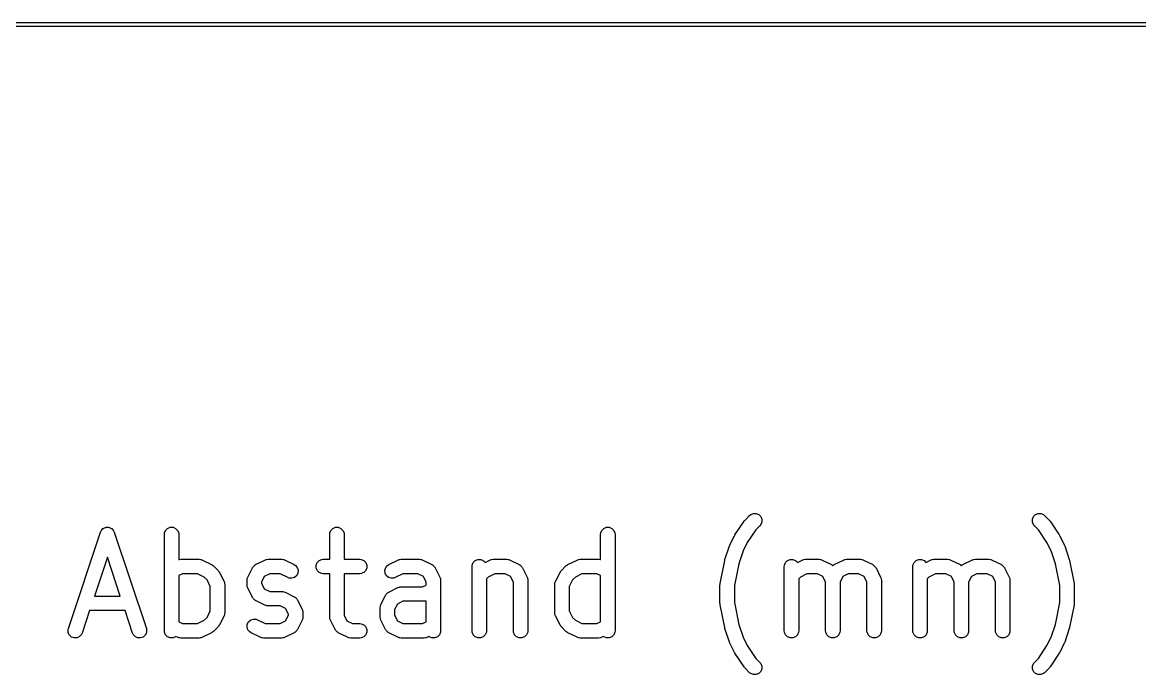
# Model space of a CAD drawing. Header units: millimetres. Extents: x 100 to 200, y -130 to -50.
# Drawn here: x 151.57 to 165.48, y -58.09 to -49.97 of the extents above; entities that cross this region are included whole.
import ezdxf

# ---------------------------------------------------------------- set-up
doc = ezdxf.new("R2010")
doc.units = ezdxf.units.MM
doc.layers.add('BLACK', color=250, linetype='CONTINUOUS')

msp = doc.modelspace()

# ---------------------------------------------------------------- linework, layer by layer
at = {"layer": 'BLACK', "linetype": 'CONTINUOUS'}
for p, q in [((100, -49.975), (200, -49.975)), ((199.975, -50.025), (100.025, -50.025)), ((160.557873, -56.181495), (160.563835, -56.174229)), ((160.563835, -56.174229), (160.568999, -56.167924)), ((160.568999, -56.167924), (160.569023, -56.167907)), ((160.569023, -56.167907), (160.569065, -56.167857)), ((160.569065, -56.167857), (160.626208, -56.110715)), ((160.626208, -56.110715), (160.639846, -56.099522)), ((160.639846, -56.099522), (160.67229, -56.086084)), ((160.67229, -56.086084), (160.707406, -56.086084)), ((160.707406, -56.086084), (160.739849, -56.099522)), ((160.739849, -56.099522), (160.76468, -56.124353)), ((160.76468, -56.124353), (160.778118, -56.156796)), ((160.778118, -56.156796), (160.778118, -56.191912)), ((164.144435, -56.156796), (164.157873, -56.124352)), ((164.144435, -56.191912), (164.144435, -56.156796)), ((164.157873, -56.124352), (164.182703, -56.099522)), ((164.182703, -56.099522), (164.215147, -56.086084)), ((164.215147, -56.086084), (164.250263, -56.086084)), ((164.250263, -56.086084), (164.282707, -56.099522)), ((164.282707, -56.099522), (164.296345, -56.110714)), ((164.296345, -56.110714), (164.353487, -56.167857)), ((164.353487, -56.167857), (164.353527, -56.167906)), ((164.353527, -56.167906), (164.353554, -56.167924)), ((164.353554, -56.167924), (164.358957, -56.174522)), ((164.358957, -56.174522), (164.36468, -56.181495)), ((152.547324, -56.317322), (152.554517, -56.301211)), ((152.554517, -56.301211), (152.558732, -56.29635)), ((152.558732, -56.29635), (152.561607, -56.290602)), ((152.561607, -56.290602), (152.570131, -56.283207)), ((152.570131, -56.283207), (152.577526, -56.274683)), ((152.577526, -56.274683), (152.583274, -56.271808)), ((152.583274, -56.271808), (152.588135, -56.267593)), ((152.588135, -56.267593), (152.598846, -56.264022)), ((152.598846, -56.264022), (152.608935, -56.258978)), ((152.608935, -56.258978), (152.615345, -56.258522)), ((152.615345, -56.258522), (152.621449, -56.256488)), ((152.621449, -56.256488), (152.63271, -56.257288)), ((152.63271, -56.257288), (152.643963, -56.256489)), ((152.643963, -56.256489), (152.650062, -56.258522)), ((152.650062, -56.258522), (152.656477, -56.258978)), ((152.656477, -56.258978), (152.666567, -56.264023)), ((152.666567, -56.264023), (152.677277, -56.267593)), ((152.677277, -56.267593), (152.682137, -56.271808)), ((152.682137, -56.271808), (152.687886, -56.274683)), ((152.687886, -56.274683), (152.69528, -56.283207)), ((152.69528, -56.283207), (152.703805, -56.290602)), ((152.703805, -56.290602), (152.706679, -56.29635)), ((152.706679, -56.29635), (152.710895, -56.301211)), ((152.710895, -56.301211), (152.718087, -56.317322)), ((153.344435, -56.328224), (153.357874, -56.295781)), ((153.357874, -56.295781), (153.382705, -56.27095)), ((153.382705, -56.27095), (153.415148, -56.257511)), ((153.415148, -56.257511), (153.450264, -56.257511)), ((153.450264, -56.257511), (153.482707, -56.27095)), ((153.482707, -56.27095), (153.507538, -56.295781)), ((153.507538, -56.295781), (153.520977, -56.328224)), ((155.401578, -56.328224), (155.415017, -56.295781)), ((155.415017, -56.295781), (155.439848, -56.27095)), ((155.439848, -56.27095), (155.472291, -56.257511)), ((155.472291, -56.257511), (155.507407, -56.257511)), ((155.507407, -56.257511), (155.53985, -56.27095)), ((155.53985, -56.27095), (155.564681, -56.295781)), ((155.564681, -56.295781), (155.57812, -56.328224)), ((158.773006, -56.328224), (158.786445, -56.295781)), ((158.786445, -56.295781), (158.811276, -56.27095)), ((158.811276, -56.27095), (158.843719, -56.257511)), ((158.843719, -56.257511), (158.878835, -56.257511)), ((158.878835, -56.257511), (158.911278, -56.27095)), ((158.911278, -56.27095), (158.936109, -56.295781)), ((158.936109, -56.295781), (158.949548, -56.328224)), ((160.443535, -56.353002), (160.557821, -56.181574)), ((160.557821, -56.181574), (160.55786, -56.181526)), ((160.55786, -56.181526), (160.557873, -56.181495)), ((160.702643, -56.288838), (160.596415, -56.448179)), ((160.753487, -56.237994), (160.702643, -56.288838)), ((160.76468, -56.224356), (160.753487, -56.237994)), ((160.778118, -56.191912), (160.76468, -56.224356)), ((164.157873, -56.224356), (164.144435, -56.191912)), ((164.169065, -56.237994), (164.157873, -56.224356)), ((164.219908, -56.288836), (164.169065, -56.237994)), ((164.326141, -56.448185), (164.219908, -56.288836)), ((164.36468, -56.181495), (164.364692, -56.181526)), ((164.364692, -56.181526), (164.364732, -56.181574)), ((164.364732, -56.181574), (164.479018, -56.353002)), ((152.147325, -57.517322), (152.547324, -56.317322)), ((152.718087, -56.317322), (153.118087, -57.517321)), ((153.342706, -56.345782), (153.344435, -56.328224)), ((153.342706, -57.545782), (153.342706, -56.345782)), ((153.520977, -56.328224), (153.522706, -56.345782)), ((153.522706, -56.345782), (153.522706, -56.659175)), ((155.399849, -56.345782), (155.401578, -56.328224)), ((155.399849, -56.655782), (155.399849, -56.345782)), ((155.57812, -56.328224), (155.579849, -56.345782)), ((155.579849, -56.345782), (155.579849, -56.655782)), ((158.771277, -56.345782), (158.773006, -56.328224)), ((158.771277, -56.659174), (158.771277, -56.345782)), ((158.949548, -56.328224), (158.951277, -56.345782)), ((158.951277, -56.345782), (158.951277, -57.545782)), ((160.380778, -56.476962), (160.43792, -56.362677)), ((160.43792, -56.362677), (160.440903, -56.357936)), ((160.440903, -56.357936), (160.443535, -56.353002)), ((160.596415, -56.448179), (160.544634, -56.551743)), ((164.377916, -56.551736), (164.326141, -56.448185)), ((164.479018, -56.353002), (164.48165, -56.357939)), ((164.48165, -56.357939), (164.484632, -56.362676)), ((164.484632, -56.362676), (164.541776, -56.476962)), ((160.318753, -56.66018), (160.375895, -56.488751)), ((160.375895, -56.488751), (160.378497, -56.48292)), ((160.378497, -56.48292), (160.380778, -56.476962)), ((160.544634, -56.551743), (160.491287, -56.711781)), ((164.431266, -56.711788), (164.377916, -56.551736)), ((164.541776, -56.476962), (164.544057, -56.482923)), ((164.544057, -56.482923), (164.546659, -56.488751)), ((164.546659, -56.488751), (164.603801, -56.66018)), ((152.632706, -56.630385), (152.471859, -57.112925)), ((152.793552, -57.112925), (152.632706, -56.630385)), ((153.522706, -56.659175), (153.523221, -56.658978)), ((153.523221, -56.658978), (153.526445, -56.658748)), ((153.526445, -56.658748), (153.529434, -56.657511)), ((153.529434, -56.657511), (153.546992, -56.655782)), ((153.546992, -56.655782), (153.775563, -56.655782)), ((153.775563, -56.655782), (153.793121, -56.657511)), ((153.793121, -56.657511), (153.796109, -56.658748)), ((153.796109, -56.658748), (153.799335, -56.658978)), ((153.799335, -56.658978), (153.815812, -56.665284)), ((153.815812, -56.665284), (153.930099, -56.722427)), ((153.930099, -56.722427), (153.937657, -56.727184)), ((153.937657, -56.727184), (153.939851, -56.728093)), ((153.939851, -56.728093), (153.94232, -56.730119)), ((153.94232, -56.730119), (153.94503, -56.731825)), ((154.46324, -56.731825), (154.472126, -56.726231)), ((154.472126, -56.726231), (154.47385, -56.724737)), ((154.47385, -56.724737), (154.475233, -56.724275)), ((154.475233, -56.724275), (154.478171, -56.722427)), ((154.478171, -56.722427), (154.592457, -56.665283)), ((154.592457, -56.665283), (154.608935, -56.658978)), ((154.608935, -56.658978), (154.612159, -56.658748)), ((154.612159, -56.658748), (154.615148, -56.657511)), ((154.615148, -56.657511), (154.632706, -56.655782)), ((154.632706, -56.655782), (154.804134, -56.655782)), ((154.804134, -56.655782), (154.821692, -56.657511)), ((154.821692, -56.657511), (154.82468, -56.658748)), ((154.82468, -56.658748), (154.827906, -56.658978)), ((154.827906, -56.658978), (154.844383, -56.665284)), ((154.844383, -56.665284), (154.95867, -56.722427)), ((154.95867, -56.722427), (154.973601, -56.731825)), ((155.230149, -56.728224), (155.243588, -56.695781)), ((155.230149, -56.76334), (155.230149, -56.728224)), ((155.243588, -56.695781), (155.268419, -56.67095)), ((155.268419, -56.67095), (155.300862, -56.657511)), ((155.300862, -56.657511), (155.31842, -56.655782)), ((155.31842, -56.655782), (155.399849, -56.655782)), ((155.579849, -56.655782), (155.775563, -56.655782)), ((155.775563, -56.655782), (155.793121, -56.657511)), ((155.793121, -56.657511), (155.825564, -56.67095)), ((155.825564, -56.67095), (155.850395, -56.695781)), ((155.850395, -56.695781), (155.863834, -56.728224)), ((155.863834, -56.728224), (155.863834, -56.76334)), ((156.120383, -56.731825), (156.135314, -56.722427)), ((156.135314, -56.722427), (156.2496, -56.665283)), ((156.2496, -56.665283), (156.266078, -56.658978)), ((156.266078, -56.658978), (156.269302, -56.658748)), ((156.269302, -56.658748), (156.272291, -56.657511)), ((156.272291, -56.657511), (156.289849, -56.655782)), ((156.289849, -56.655782), (156.51842, -56.655782)), ((156.51842, -56.655782), (156.535978, -56.657511)), ((156.535978, -56.657511), (156.538966, -56.658748)), ((156.538966, -56.658748), (156.542192, -56.658978)), ((156.542192, -56.658978), (156.558669, -56.665284)), ((156.558669, -56.665284), (156.672956, -56.722427)), ((156.672956, -56.722427), (156.675893, -56.724275)), ((156.675893, -56.724275), (156.677277, -56.724737)), ((156.677277, -56.724737), (156.678999, -56.726231)), ((156.678999, -56.726231), (156.687887, -56.731825)), ((157.171277, -56.745782), (157.173006, -56.728224)), ((157.173006, -56.728224), (157.186445, -56.695781)), ((157.186445, -56.695781), (157.211276, -56.67095)), ((157.211276, -56.67095), (157.243719, -56.657511)), ((157.243719, -56.657511), (157.278835, -56.657511)), ((157.278835, -56.657511), (157.311278, -56.67095)), ((157.311278, -56.67095), (157.33456, -56.694232)), ((157.33456, -56.694232), (157.392456, -56.665284)), ((157.392456, -56.665284), (157.408933, -56.658978)), ((157.408933, -56.658978), (157.412158, -56.658748)), ((157.412158, -56.658748), (157.415147, -56.657511)), ((157.415147, -56.657511), (157.432705, -56.655782)), ((157.432705, -56.655782), (157.604134, -56.655782)), ((157.604134, -56.655782), (157.621692, -56.657511)), ((157.621692, -56.657511), (157.62468, -56.658748)), ((157.62468, -56.658748), (157.627906, -56.658978)), ((157.627906, -56.658978), (157.644383, -56.665284)), ((157.644383, -56.665284), (157.75867, -56.722427)), ((157.75867, -56.722427), (157.761607, -56.724275)), ((157.761607, -56.724275), (157.762991, -56.724737)), ((157.762991, -56.724737), (157.764713, -56.726231)), ((157.764713, -56.726231), (157.773601, -56.731825)), ((158.348953, -56.731825), (158.351663, -56.730118)), ((158.351663, -56.730118), (158.354132, -56.728093)), ((158.354132, -56.728093), (158.356325, -56.727184)), ((158.356325, -56.727184), (158.363884, -56.722427)), ((158.363884, -56.722427), (158.47817, -56.665284)), ((158.47817, -56.665284), (158.494647, -56.658978)), ((158.494647, -56.658978), (158.497872, -56.658748)), ((158.497872, -56.658748), (158.500861, -56.657511)), ((158.500861, -56.657511), (158.518419, -56.655782)), ((158.518419, -56.655782), (158.746991, -56.655782)), ((158.746991, -56.655782), (158.764549, -56.657511)), ((158.764549, -56.657511), (158.767537, -56.658748)), ((158.767537, -56.658748), (158.770763, -56.658978)), ((158.770763, -56.658978), (158.771277, -56.659174)), ((160.258739, -56.956703), (160.315882, -56.67099)), ((160.315882, -56.67099), (160.317511, -56.665638)), ((160.317511, -56.665638), (160.318753, -56.66018)), ((160.491287, -56.711781), (160.436991, -56.983265)), ((161.056991, -56.745782), (161.05872, -56.728224)), ((161.05872, -56.728224), (161.072159, -56.695781)), ((161.072159, -56.695781), (161.09699, -56.67095)), ((161.09699, -56.67095), (161.129433, -56.657511)), ((161.129433, -56.657511), (161.164549, -56.657511)), ((161.164549, -56.657511), (161.196992, -56.67095)), ((161.196992, -56.67095), (161.220274, -56.694232)), ((161.220274, -56.694232), (161.27817, -56.665284)), ((161.27817, -56.665284), (161.294647, -56.658978)), ((161.294647, -56.658978), (161.297872, -56.658748)), ((161.297872, -56.658748), (161.300861, -56.657511)), ((161.300861, -56.657511), (161.318419, -56.655782)), ((161.318419, -56.655782), (161.489848, -56.655782)), ((161.489848, -56.655782), (161.507406, -56.657511)), ((161.507406, -56.657511), (161.510394, -56.658748)), ((161.510394, -56.658748), (161.51362, -56.658978)), ((161.51362, -56.658978), (161.530097, -56.665284)), ((161.530097, -56.665284), (161.644384, -56.722427)), ((161.644384, -56.722427), (161.647321, -56.724275)), ((161.647321, -56.724275), (161.648705, -56.724737)), ((161.648705, -56.724737), (161.650427, -56.726231)), ((161.650427, -56.726231), (161.659315, -56.731825)), ((161.663239, -56.731825), (161.672122, -56.726233)), ((161.672122, -56.726233), (161.673848, -56.724737)), ((161.673848, -56.724737), (161.675234, -56.724274)), ((161.675234, -56.724274), (161.67817, -56.722427)), ((161.67817, -56.722427), (161.792456, -56.665283)), ((161.792456, -56.665283), (161.808934, -56.658978)), ((161.808934, -56.658978), (161.812158, -56.658748)), ((161.812158, -56.658748), (161.815147, -56.657511)), ((161.815147, -56.657511), (161.832705, -56.655782)), ((161.832705, -56.655782), (162.004134, -56.655782)), ((162.004134, -56.655782), (162.021692, -56.657511)), ((162.021692, -56.657511), (162.02468, -56.658748)), ((162.02468, -56.658748), (162.027906, -56.658978)), ((162.027906, -56.658978), (162.044384, -56.665284)), ((162.044384, -56.665284), (162.158669, -56.722427)), ((162.158669, -56.722427), (162.161605, -56.724275)), ((162.161605, -56.724275), (162.16299, -56.724737)), ((162.16299, -56.724737), (162.164714, -56.726232)), ((162.164714, -56.726232), (162.1736, -56.731826)), ((162.656991, -56.745782), (162.65872, -56.728224)), ((162.65872, -56.728224), (162.672159, -56.695781)), ((162.672159, -56.695781), (162.69699, -56.67095)), ((162.69699, -56.67095), (162.729433, -56.657511)), ((162.729433, -56.657511), (162.764549, -56.657511)), ((162.764549, -56.657511), (162.796992, -56.67095)), ((162.796992, -56.67095), (162.820274, -56.694232)), ((162.820274, -56.694232), (162.87817, -56.665284)), ((162.87817, -56.665284), (162.894647, -56.658978)), ((162.894647, -56.658978), (162.897872, -56.658748)), ((162.897872, -56.658748), (162.900861, -56.657511)), ((162.900861, -56.657511), (162.918419, -56.655782)), ((162.918419, -56.655782), (163.089848, -56.655782)), ((163.089848, -56.655782), (163.107406, -56.657511)), ((163.107406, -56.657511), (163.110394, -56.658748)), ((163.110394, -56.658748), (163.11362, -56.658978)), ((163.11362, -56.658978), (163.130097, -56.665284)), ((163.130097, -56.665284), (163.244384, -56.722427)), ((163.244384, -56.722427), (163.247321, -56.724275)), ((163.247321, -56.724275), (163.248705, -56.724737)), ((163.248705, -56.724737), (163.250427, -56.726231)), ((163.250427, -56.726231), (163.259315, -56.731825)), ((163.263239, -56.731825), (163.272122, -56.726233)), ((163.272122, -56.726233), (163.273848, -56.724737)), ((163.273848, -56.724737), (163.275234, -56.724274)), ((163.275234, -56.724274), (163.27817, -56.722427)), ((163.27817, -56.722427), (163.392456, -56.665283)), ((163.392456, -56.665283), (163.408934, -56.658978)), ((163.408934, -56.658978), (163.412158, -56.658748)), ((163.412158, -56.658748), (163.415147, -56.657511)), ((163.415147, -56.657511), (163.432705, -56.655782)), ((163.432705, -56.655782), (163.604134, -56.655782)), ((163.604134, -56.655782), (163.621692, -56.657511)), ((163.621692, -56.657511), (163.62468, -56.658748)), ((163.62468, -56.658748), (163.627906, -56.658978)), ((163.627906, -56.658978), (163.644384, -56.665284)), ((163.644384, -56.665284), (163.758669, -56.722427)), ((163.758669, -56.722427), (163.761605, -56.724275)), ((163.761605, -56.724275), (163.76299, -56.724737)), ((163.76299, -56.724737), (163.764714, -56.726232)), ((163.764714, -56.726232), (163.7736, -56.731826)), ((164.485562, -56.983264), (164.431266, -56.711788)), ((164.603801, -56.66018), (164.605043, -56.665643)), ((164.605043, -56.665643), (164.606671, -56.670989)), ((164.606671, -56.670989), (164.663814, -56.956703)), ((153.568238, -56.835782), (153.522706, -56.858547)), ((153.522706, -56.858547), (153.522706, -57.433016)), ((153.754318, -56.835782), (153.568238, -56.835782)), ((153.836536, -56.876891), (153.754318, -56.835782)), ((153.94503, -56.731825), (153.946588, -56.733622)), ((153.946588, -56.733622), (153.953489, -56.739285)), ((153.953489, -56.739285), (154.010631, -56.796428)), ((154.010631, -56.796428), (154.016295, -56.80333)), ((154.016295, -56.80333), (154.018092, -56.804888)), ((154.018092, -56.804888), (154.019796, -56.807595)), ((154.019796, -56.807595), (154.021824, -56.810066)), ((154.021824, -56.810066), (154.022732, -56.81226)), ((154.022732, -56.81226), (154.027491, -56.819819)), ((154.027491, -56.819819), (154.084633, -56.934105)), ((154.380779, -56.876962), (154.437922, -56.762675)), ((154.437922, -56.762675), (154.43977, -56.759737)), ((154.43977, -56.759737), (154.440232, -56.758354)), ((154.440232, -56.758354), (154.441726, -56.756631)), ((154.441726, -56.756631), (154.44732, -56.747744)), ((154.44732, -56.747744), (154.455847, -56.740349)), ((154.455847, -56.740349), (154.46324, -56.731825)), ((154.585502, -56.870006), (154.551277, -56.938456)), ((154.653952, -56.835782), (154.585502, -56.870006)), ((154.782889, -56.835782), (154.653952, -56.835782)), ((154.878171, -56.883424), (154.782889, -56.835782)), ((154.98952, -56.858106), (154.962991, -56.881113)), ((154.973601, -56.731825), (154.996608, -56.758355)), ((155.005224, -56.826697), (154.98952, -56.858106)), ((154.996608, -56.758355), (155.007713, -56.791669)), ((155.007713, -56.791669), (155.005224, -56.826697)), ((155.243588, -56.795783), (155.230149, -56.76334)), ((155.268419, -56.820614), (155.243588, -56.795783)), ((155.300862, -56.834053), (155.268419, -56.820614)), ((155.31842, -56.835782), (155.300862, -56.834053)), ((155.399849, -56.835782), (155.31842, -56.835782)), ((155.399849, -57.374354), (155.399849, -56.835782)), ((155.775563, -56.835782), (155.579849, -56.835782)), ((155.579849, -56.835782), (155.579849, -57.353108)), ((155.793121, -56.834053), (155.775563, -56.835782)), ((155.825564, -56.820614), (155.793121, -56.834053)), ((155.850395, -56.795783), (155.825564, -56.820614)), ((155.863834, -56.76334), (155.850395, -56.795783)), ((156.08627, -56.791669), (156.097375, -56.758354)), ((156.088759, -56.826697), (156.08627, -56.791669)), ((156.104463, -56.858105), (156.088759, -56.826697)), ((156.097375, -56.758354), (156.120383, -56.731825)), ((156.130992, -56.881113), (156.104463, -56.858105)), ((156.311095, -56.835782), (156.215812, -56.883423)), ((156.497175, -56.835782), (156.311095, -56.835782)), ((156.565624, -56.870007), (156.497175, -56.835782)), ((156.599849, -56.938456), (156.565624, -56.870007)), ((156.687887, -56.731825), (156.695281, -56.740352)), ((156.695281, -56.740352), (156.703806, -56.747745)), ((156.703806, -56.747745), (156.709399, -56.756631)), ((156.709399, -56.756631), (156.710894, -56.758355)), ((156.710894, -56.758355), (156.711355, -56.759738)), ((156.711355, -56.759738), (156.713204, -56.762676)), ((156.713204, -56.762676), (156.770348, -56.876962)), ((157.171277, -57.545782), (157.171277, -56.745782)), ((157.453951, -56.835782), (157.371732, -56.876891)), ((157.582889, -56.835782), (157.453951, -56.835782)), ((157.651338, -56.870007), (157.582889, -56.835782)), ((157.685563, -56.938456), (157.651338, -56.870007)), ((157.773601, -56.731825), (157.780995, -56.740352)), ((157.780995, -56.740352), (157.78952, -56.747745)), ((157.78952, -56.747745), (157.795113, -56.756631)), ((157.795113, -56.756631), (157.796608, -56.758355)), ((157.796608, -56.758355), (157.797069, -56.759738)), ((157.797069, -56.759738), (157.798918, -56.762676)), ((157.798918, -56.762676), (157.856062, -56.876962)), ((158.20935, -56.934105), (158.266493, -56.819818)), ((158.266493, -56.819818), (158.27125, -56.812259)), ((158.27125, -56.812259), (158.272159, -56.810066)), ((158.272159, -56.810066), (158.274185, -56.807596)), ((158.274185, -56.807596), (158.275891, -56.804887)), ((158.275891, -56.804887), (158.277688, -56.803328)), ((158.277688, -56.803328), (158.283351, -56.796428)), ((158.283351, -56.796428), (158.340494, -56.739286)), ((158.340494, -56.739286), (158.347393, -56.733623)), ((158.347393, -56.733623), (158.348953, -56.731825)), ((158.539665, -56.835782), (158.457446, -56.876891)), ((158.725746, -56.835782), (158.539665, -56.835782)), ((158.771277, -56.858548), (158.725746, -56.835782)), ((158.771277, -57.433016), (158.771277, -56.858548)), ((161.056991, -57.545782), (161.056991, -56.745782)), ((161.339665, -56.835782), (161.257446, -56.876891)), ((161.468603, -56.835782), (161.339665, -56.835782)), ((161.537052, -56.870007), (161.468603, -56.835782)), ((161.571277, -56.938456), (161.537052, -56.870007)), ((161.659315, -56.731825), (161.661276, -56.734087)), ((161.661276, -56.734087), (161.663239, -56.731825)), ((161.785502, -56.870006), (161.751277, -56.938457)), ((161.853951, -56.835782), (161.785502, -56.870006)), ((161.982888, -56.835782), (161.853951, -56.835782)), ((162.051337, -56.870006), (161.982888, -56.835782)), ((162.085562, -56.938456), (162.051337, -56.870006)), ((162.1736, -56.731826), (162.180993, -56.740351)), ((162.180993, -56.740351), (162.189519, -56.747745)), ((162.189519, -56.747745), (162.19511, -56.756628)), ((162.19511, -56.756628), (162.196608, -56.758355)), ((162.196608, -56.758355), (162.19707, -56.759742)), ((162.19707, -56.759742), (162.198917, -56.762676)), ((162.198917, -56.762676), (162.256061, -56.876962)), ((162.656991, -57.545782), (162.656991, -56.745782)), ((162.939665, -56.835782), (162.857446, -56.876891)), ((163.068603, -56.835782), (162.939665, -56.835782)), ((163.137052, -56.870007), (163.068603, -56.835782)), ((163.171277, -56.938456), (163.137052, -56.870007)), ((163.259315, -56.731825), (163.261276, -56.734087)), ((163.261276, -56.734087), (163.263239, -56.731825)), ((163.385502, -56.870006), (163.351277, -56.938457)), ((163.453951, -56.835782), (163.385502, -56.870006)), ((163.582888, -56.835782), (163.453951, -56.835782)), ((163.651337, -56.870006), (163.582888, -56.835782)), ((163.685562, -56.938456), (163.651337, -56.870006)), ((163.7736, -56.731826), (163.780993, -56.740351)), ((163.780993, -56.740351), (163.789519, -56.747745)), ((163.789519, -56.747745), (163.79511, -56.756628)), ((163.79511, -56.756628), (163.796608, -56.758355)), ((163.796608, -56.758355), (163.79707, -56.759742)), ((163.79707, -56.759742), (163.798917, -56.762676)), ((163.798917, -56.762676), (163.856061, -56.876962)), ((153.873024, -56.913379), (153.836536, -56.876891)), ((153.914134, -56.995599), (153.873024, -56.913379)), ((153.914134, -57.295965), (153.914134, -56.995599)), ((154.084633, -56.934105), (154.090938, -56.950583)), ((154.090938, -56.950583), (154.091167, -56.953807)), ((154.091167, -56.953807), (154.092405, -56.956796)), ((154.092405, -56.956796), (154.094134, -56.974354)), ((154.094134, -56.974354), (154.094134, -57.317211)), ((154.371277, -56.917211), (154.373006, -56.899653)), ((154.371277, -56.974354), (154.371277, -56.917211)), ((154.373006, -56.991912), (154.371277, -56.974354)), ((154.373006, -56.899653), (154.374243, -56.896664)), ((154.374243, -56.9949), (154.373006, -56.991912)), ((154.374243, -56.896664), (154.374473, -56.893439)), ((154.374473, -56.998126), (154.374243, -56.9949)), ((154.374473, -56.893439), (154.380779, -56.876962)), ((154.380779, -57.014603), (154.374473, -56.998126)), ((154.551277, -56.938456), (154.551277, -56.953108)), ((154.551277, -56.953108), (154.585501, -57.021557)), ((154.894649, -56.889729), (154.878171, -56.883424)), ((154.929677, -56.892218), (154.894649, -56.889729)), ((154.962991, -56.881113), (154.929677, -56.892218)), ((156.164307, -56.892218), (156.130992, -56.881113)), ((156.135314, -57.065283), (156.2496, -57.008141)), ((156.199335, -56.889729), (156.164307, -56.892218)), ((156.215812, -56.883423), (156.199335, -56.889729)), ((156.2496, -57.008141), (156.266078, -57.001836)), ((156.266078, -57.001836), (156.269302, -57.001606)), ((156.269302, -57.001606), (156.272291, -57.000369)), ((156.272291, -57.000369), (156.289849, -56.99864)), ((156.289849, -56.99864), (156.554318, -56.99864)), ((156.554318, -56.99864), (156.599849, -56.975873)), ((156.599849, -56.975873), (156.599849, -56.938456)), ((156.770348, -56.876962), (156.776653, -56.89344)), ((156.776653, -56.89344), (156.776882, -56.896664)), ((156.776882, -56.896664), (156.77812, -56.899653)), ((156.77812, -56.899653), (156.779849, -56.917211)), ((156.779849, -56.917211), (156.779849, -57.545782)), ((157.371732, -56.876891), (157.351277, -56.897347)), ((157.351277, -56.897347), (157.351277, -57.545782)), ((157.685563, -57.545782), (157.685563, -56.938456)), ((157.856062, -56.876962), (157.862367, -56.89344)), ((157.862367, -56.89344), (157.862596, -56.896664)), ((157.862596, -56.896664), (157.863834, -56.899653)), ((157.863834, -56.899653), (157.865563, -56.917211)), ((157.865563, -56.917211), (157.865563, -57.545782)), ((158.199848, -56.974354), (158.201577, -56.956796)), ((158.199848, -57.317211), (158.199848, -56.974354)), ((158.201577, -56.956796), (158.202814, -56.953807)), ((158.202814, -56.953807), (158.203044, -56.950582)), ((158.203044, -56.950582), (158.20935, -56.934105)), ((158.420957, -56.91338), (158.379848, -56.995599)), ((158.379848, -56.995599), (158.379848, -57.295965)), ((158.457446, -56.876891), (158.420957, -56.91338)), ((160.256991, -56.97426), (160.257838, -56.96575)), ((160.256997, -56.974291), (160.256991, -56.97426)), ((160.256991, -56.974354), (160.256997, -56.974291)), ((160.256991, -57.202925), (160.256991, -56.974354)), ((160.257838, -56.96575), (160.25872, -56.956796)), ((160.25872, -56.956796), (160.258732, -56.956765)), ((160.258732, -56.956765), (160.258739, -56.956703)), ((160.436991, -56.983265), (160.436991, -57.194014)), ((161.257446, -56.876891), (161.236991, -56.897347)), ((161.236991, -56.897347), (161.236991, -57.545782)), ((161.571277, -57.545782), (161.571277, -56.938456)), ((161.751277, -56.938457), (161.751277, -57.545782)), ((162.085562, -57.545782), (162.085562, -56.938456)), ((162.256061, -56.876962), (162.262366, -56.89344)), ((162.262366, -56.89344), (162.262595, -56.896664)), ((162.262595, -56.896664), (162.263833, -56.899653)), ((162.263833, -56.899653), (162.265562, -56.917211)), ((162.265562, -56.917211), (162.265562, -57.545782)), ((162.857446, -56.876891), (162.836991, -56.897347)), ((162.836991, -56.897347), (162.836991, -57.545782)), ((163.171277, -57.545782), (163.171277, -56.938456)), ((163.351277, -56.938457), (163.351277, -57.545782)), ((163.685562, -57.545782), (163.685562, -56.938456)), ((163.856061, -56.876962), (163.862366, -56.89344)), ((163.862366, -56.89344), (163.862595, -56.896664)), ((163.862595, -56.896664), (163.863833, -56.899653)), ((163.863833, -56.899653), (163.865562, -56.917211)), ((163.865562, -56.917211), (163.865562, -57.545782)), ((164.485562, -57.194015), (164.485562, -56.983264)), ((164.663814, -56.956703), (164.66382, -56.956765)), ((164.66382, -56.956765), (164.663833, -56.956796)), ((164.663833, -56.956796), (164.66471, -56.965703)), ((164.66471, -56.965703), (164.665562, -56.974259)), ((164.665562, -56.974259), (164.665555, -56.97429)), ((164.665555, -56.97429), (164.665562, -56.974354)), ((164.665562, -56.974354), (164.665562, -57.202925)), ((152.471859, -57.112925), (152.793552, -57.112925)), ((154.437922, -57.12889), (154.380779, -57.014603)), ((154.43977, -57.131827), (154.437922, -57.12889)), ((154.440232, -57.133211), (154.43977, -57.131827)), ((154.441726, -57.134933), (154.440232, -57.133211)), ((154.44732, -57.143821), (154.441726, -57.134933)), ((154.455847, -57.151215), (154.44732, -57.143821)), ((154.585501, -57.021557), (154.653952, -57.055782)), ((154.653952, -57.055782), (154.804134, -57.055782)), ((154.804134, -57.055782), (154.821692, -57.057511)), ((154.821692, -57.057511), (154.82468, -57.058748)), ((154.82468, -57.058748), (154.827906, -57.058978)), ((154.827906, -57.058978), (154.844383, -57.065284)), ((154.844383, -57.065284), (154.95867, -57.122427)), ((154.95867, -57.122427), (154.961607, -57.124275)), ((154.961607, -57.124275), (154.962991, -57.124737)), ((154.962991, -57.124737), (154.964713, -57.126231)), ((154.964713, -57.126231), (154.973601, -57.131825)), ((154.973601, -57.131825), (154.980995, -57.140352)), ((154.980995, -57.140352), (154.98952, -57.147745)), ((154.98952, -57.147745), (154.995113, -57.156631)), ((156.037922, -57.219819), (156.095065, -57.105532)), ((156.095065, -57.105532), (156.096913, -57.102594)), ((156.096913, -57.102594), (156.097375, -57.101211)), ((156.097375, -57.101211), (156.098869, -57.099488)), ((156.098869, -57.099488), (156.104463, -57.090601)), ((156.104463, -57.090601), (156.11299, -57.083206)), ((156.11299, -57.083206), (156.120383, -57.074682)), ((156.120383, -57.074682), (156.129272, -57.069086)), ((156.129272, -57.069086), (156.130993, -57.067594)), ((156.130993, -57.067594), (156.132374, -57.067133)), ((156.132374, -57.067133), (156.135314, -57.065283)), ((154.46324, -57.15974), (154.455847, -57.151215)), ((154.472129, -57.165335), (154.46324, -57.15974)), ((154.47385, -57.166828), (154.472129, -57.165335)), ((154.475231, -57.167288), (154.47385, -57.166828)), ((154.478171, -57.169139), (154.475231, -57.167288)), ((154.592457, -57.226281), (154.478171, -57.169139)), ((154.608935, -57.232586), (154.592457, -57.226281)), ((154.612159, -57.232815), (154.608935, -57.232586)), ((154.615148, -57.234053), (154.612159, -57.232815)), ((154.632706, -57.235782), (154.615148, -57.234053)), ((154.782889, -57.235782), (154.632706, -57.235782)), ((154.851338, -57.270007), (154.782889, -57.235782)), ((154.885563, -57.338456), (154.851338, -57.270007)), ((154.995113, -57.156631), (154.996608, -57.158355)), ((154.996608, -57.158355), (154.997069, -57.159738)), ((154.997069, -57.159738), (154.998918, -57.162676)), ((154.998918, -57.162676), (155.056062, -57.276962)), ((155.056062, -57.276962), (155.062367, -57.29344)), ((156.02842, -57.260068), (156.030149, -57.24251)), ((156.02842, -57.374354), (156.02842, -57.260068)), ((156.030149, -57.24251), (156.031386, -57.239521)), ((156.031386, -57.239521), (156.031616, -57.236296)), ((156.031616, -57.236296), (156.037922, -57.219819)), ((156.242644, -57.212864), (156.20842, -57.281313)), ((156.20842, -57.281313), (156.20842, -57.353108)), ((156.311095, -57.17864), (156.242644, -57.212864)), ((156.575563, -57.17864), (156.311095, -57.17864)), ((156.593121, -57.176911), (156.575563, -57.17864)), ((156.596109, -57.175673), (156.593121, -57.176911)), ((156.599335, -57.175444), (156.596109, -57.175673)), ((156.599849, -57.175247), (156.599335, -57.175444)), ((156.599849, -57.433016), (156.599849, -57.175247)), ((160.256997, -57.202987), (160.256991, -57.202925)), ((160.256991, -57.203019), (160.256997, -57.202987)), ((160.257833, -57.211484), (160.256991, -57.203019)), ((160.25872, -57.220483), (160.257833, -57.211484)), ((160.258732, -57.220514), (160.25872, -57.220483)), ((160.258739, -57.220575), (160.258732, -57.220514)), ((160.315882, -57.50629), (160.258739, -57.220575)), ((160.436991, -57.194014), (160.491287, -57.465496)), ((164.431266, -57.46549), (164.485562, -57.194015)), ((164.663814, -57.220576), (164.606671, -57.50629)), ((164.66382, -57.220513), (164.663814, -57.220576)), ((164.663833, -57.220483), (164.66382, -57.220513)), ((164.66471, -57.211575), (164.663833, -57.220483)), ((164.665562, -57.20302), (164.66471, -57.211575)), ((164.665562, -57.202925), (164.665555, -57.202988)), ((164.665555, -57.202988), (164.665562, -57.20302)), ((152.411859, -57.292925), (152.318087, -57.574242)), ((152.853552, -57.292925), (152.411859, -57.292925)), ((152.947324, -57.574242), (152.853552, -57.292925)), ((153.754316, -57.455782), (153.836536, -57.414672)), ((153.836536, -57.414672), (153.873024, -57.378185)), ((153.873024, -57.378185), (153.914134, -57.295965)), ((154.084633, -57.35746), (154.027491, -57.471746)), ((154.090938, -57.340982), (154.084633, -57.35746)), ((154.091167, -57.337757), (154.090938, -57.340982)), ((154.092405, -57.334769), (154.091167, -57.337757)), ((154.094134, -57.317211), (154.092405, -57.334769)), ((154.390177, -57.43346), (154.416706, -57.410452)), ((154.416706, -57.410452), (154.45002, -57.399347)), ((154.45002, -57.399347), (154.485048, -57.401836)), ((154.485048, -57.401836), (154.501526, -57.408141)), ((154.501526, -57.408141), (154.596809, -57.455782)), ((154.782887, -57.455782), (154.851338, -57.421556)), ((154.851338, -57.421556), (154.885563, -57.353108)), ((154.885563, -57.353108), (154.885563, -57.338456)), ((155.056062, -57.414603), (154.998918, -57.528889)), ((155.062367, -57.398125), (155.056062, -57.414603)), ((155.062367, -57.29344), (155.062596, -57.296664)), ((155.062596, -57.3949), (155.062367, -57.398125)), ((155.062596, -57.296664), (155.063834, -57.299653)), ((155.063834, -57.391912), (155.062596, -57.3949)), ((155.063834, -57.299653), (155.065563, -57.317211)), ((155.065563, -57.374354), (155.063834, -57.391912)), ((155.065563, -57.317211), (155.065563, -57.374354)), ((155.401578, -57.391912), (155.399849, -57.374354)), ((155.402815, -57.3949), (155.401578, -57.391912)), ((155.403045, -57.398126), (155.402815, -57.3949)), ((155.409351, -57.414603), (155.403045, -57.398126)), ((155.466494, -57.52889), (155.409351, -57.414603)), ((155.579849, -57.353108), (155.614073, -57.421557)), ((155.614073, -57.421557), (155.682524, -57.455782)), ((156.030149, -57.391912), (156.02842, -57.374354)), ((156.031386, -57.3949), (156.030149, -57.391912)), ((156.031616, -57.398126), (156.031386, -57.3949)), ((156.037922, -57.414603), (156.031616, -57.398126)), ((156.095065, -57.52889), (156.037922, -57.414603)), ((156.20842, -57.353108), (156.242644, -57.421557)), ((156.242644, -57.421557), (156.311095, -57.455782)), ((158.201577, -57.334769), (158.199848, -57.317211)), ((158.202814, -57.337757), (158.201577, -57.334769)), ((158.203044, -57.340983), (158.202814, -57.337757)), ((158.20935, -57.35746), (158.203044, -57.340983)), ((158.266493, -57.471747), (158.20935, -57.35746)), ((158.379848, -57.295965), (158.420957, -57.378184)), ((158.420957, -57.378184), (158.457445, -57.414672)), ((158.457445, -57.414672), (158.539666, -57.455782)), ((152.143412, -57.534525), (152.147325, -57.517322)), ((152.145902, -57.569553), (152.143412, -57.534525)), ((153.118087, -57.517321), (153.122, -57.534525)), ((153.122, -57.534525), (153.11951, -57.569553)), ((153.344435, -57.56334), (153.342706, -57.545782)), ((153.357874, -57.595783), (153.344435, -57.56334)), ((153.522706, -57.433016), (153.568238, -57.455782)), ((153.568238, -57.455782), (153.754316, -57.455782)), ((153.937655, -57.564381), (153.930097, -57.569139)), ((153.939851, -57.563472), (153.937655, -57.564381)), ((153.942323, -57.561443), (153.939851, -57.563472)), ((153.945029, -57.55974), (153.942323, -57.561443)), ((153.946585, -57.557945), (153.945029, -57.55974)), ((153.953489, -57.55228), (153.946585, -57.557945)), ((154.010631, -57.495137), (153.953489, -57.55228)), ((154.016295, -57.488234), (154.010631, -57.495137)), ((154.018092, -57.486677), (154.016295, -57.488234)), ((154.019796, -57.483969), (154.018092, -57.486677)), ((154.021824, -57.481499), (154.019796, -57.483969)), ((154.022732, -57.479304), (154.021824, -57.481499)), ((154.027491, -57.471746), (154.022732, -57.479304)), ((154.371984, -57.499897), (154.374473, -57.464869)), ((154.383089, -57.533211), (154.371984, -57.499897)), ((154.374473, -57.464869), (154.390177, -57.43346)), ((154.406097, -57.55974), (154.383089, -57.533211)), ((154.421028, -57.569139), (154.406097, -57.55974)), ((154.596809, -57.455782), (154.782887, -57.455782)), ((154.964715, -57.565332), (154.962991, -57.566828)), ((154.9736, -57.55974), (154.964715, -57.565332)), ((154.980994, -57.551214), (154.9736, -57.55974)), ((154.98952, -57.54382), (154.980994, -57.551214)), ((154.995111, -57.534936), (154.98952, -57.54382)), ((154.996608, -57.533211), (154.995111, -57.534936)), ((154.99707, -57.531824), (154.996608, -57.533211)), ((154.998918, -57.528889), (154.99707, -57.531824)), ((155.468342, -57.531827), (155.466494, -57.52889)), ((155.468804, -57.533211), (155.468342, -57.531827)), ((155.470298, -57.534933), (155.468804, -57.533211)), ((155.475892, -57.543821), (155.470298, -57.534933)), ((155.484419, -57.551215), (155.475892, -57.543821)), ((155.491812, -57.55974), (155.484419, -57.551215)), ((155.500701, -57.565335), (155.491812, -57.55974)), ((155.502422, -57.566828), (155.500701, -57.565335)), ((155.682524, -57.455782), (155.775563, -57.455782)), ((155.775563, -57.455782), (155.793121, -57.457511)), ((155.793121, -57.457511), (155.825564, -57.47095)), ((155.825564, -57.47095), (155.850395, -57.495781)), ((155.850395, -57.495781), (155.863834, -57.528224)), ((155.863834, -57.56334), (155.850395, -57.595783)), ((155.863834, -57.528224), (155.863834, -57.56334)), ((156.096913, -57.531827), (156.095065, -57.52889)), ((156.097375, -57.533211), (156.096913, -57.531827)), ((156.098869, -57.534933), (156.097375, -57.533211)), ((156.104463, -57.543821), (156.098869, -57.534933)), ((156.11299, -57.551215), (156.104463, -57.543821)), ((156.120383, -57.55974), (156.11299, -57.551215)), ((156.129272, -57.565335), (156.120383, -57.55974)), ((156.130993, -57.566828), (156.129272, -57.565335)), ((156.311095, -57.455782), (156.554316, -57.455782)), ((156.554316, -57.455782), (156.599849, -57.433016)), ((156.77812, -57.56334), (156.764681, -57.595783)), ((156.779849, -57.545782), (156.77812, -57.56334)), ((157.173006, -57.56334), (157.171277, -57.545782)), ((157.186445, -57.595783), (157.173006, -57.56334)), ((157.349548, -57.56334), (157.336109, -57.595783)), ((157.351277, -57.545782), (157.349548, -57.56334)), ((157.687292, -57.56334), (157.685563, -57.545782)), ((157.700731, -57.595783), (157.687292, -57.56334)), ((157.863834, -57.56334), (157.850395, -57.595783)), ((157.865563, -57.545782), (157.863834, -57.56334)), ((158.27125, -57.479305), (158.266493, -57.471747)), ((158.272159, -57.481499), (158.27125, -57.479305)), ((158.274185, -57.483968), (158.272159, -57.481499)), ((158.275891, -57.486678), (158.274185, -57.483968)), ((158.277688, -57.488236), (158.275891, -57.486678)), ((158.283351, -57.495137), (158.277688, -57.488236)), ((158.340494, -57.552279), (158.283351, -57.495137)), ((158.347396, -57.557943), (158.340494, -57.552279)), ((158.348954, -57.55974), (158.347396, -57.557943)), ((158.351661, -57.561444), (158.348954, -57.55974)), ((158.354132, -57.563472), (158.351661, -57.561444)), ((158.356326, -57.56438), (158.354132, -57.563472)), ((158.363885, -57.569139), (158.356326, -57.56438)), ((158.539666, -57.455782), (158.725744, -57.455782)), ((158.725744, -57.455782), (158.771277, -57.433016)), ((158.949548, -57.56334), (158.936109, -57.595783)), ((158.951277, -57.545782), (158.949548, -57.56334)), ((160.31751, -57.511639), (160.315882, -57.50629)), ((160.318753, -57.517101), (160.31751, -57.511639)), ((160.375896, -57.688529), (160.318753, -57.517101)), ((160.491287, -57.465496), (160.544634, -57.625535)), ((161.05872, -57.56334), (161.056991, -57.545782)), ((161.072159, -57.595783), (161.05872, -57.56334)), ((161.235262, -57.56334), (161.221823, -57.595783)), ((161.236991, -57.545782), (161.235262, -57.56334)), ((161.573006, -57.56334), (161.571277, -57.545782)), ((161.586445, -57.595783), (161.573006, -57.56334)), ((161.749548, -57.56334), (161.736109, -57.595783)), ((161.751277, -57.545782), (161.749548, -57.56334)), ((162.087291, -57.56334), (162.085562, -57.545782)), ((162.10073, -57.595783), (162.087291, -57.56334)), ((162.263833, -57.56334), (162.250394, -57.595783)), ((162.265562, -57.545782), (162.263833, -57.56334)), ((162.65872, -57.56334), (162.656991, -57.545782)), ((162.672159, -57.595783), (162.65872, -57.56334)), ((162.835262, -57.56334), (162.821823, -57.595783)), ((162.836991, -57.545782), (162.835262, -57.56334)), ((163.173006, -57.56334), (163.171277, -57.545782)), ((163.186445, -57.595783), (163.173006, -57.56334)), ((163.349548, -57.56334), (163.336109, -57.595783)), ((163.351277, -57.545782), (163.349548, -57.56334)), ((163.687291, -57.56334), (163.685562, -57.545782)), ((163.70073, -57.595783), (163.687291, -57.56334)), ((163.863833, -57.56334), (163.850394, -57.595783)), ((163.865562, -57.545782), (163.863833, -57.56334)), ((164.377916, -57.625542), (164.431266, -57.46549)), ((164.603801, -57.5171), (164.546659, -57.688528)), ((164.605044, -57.511633), (164.603801, -57.5171)), ((164.606671, -57.50629), (164.605044, -57.511633)), ((152.161607, -57.600962), (152.145902, -57.569553)), ((152.188135, -57.623971), (152.161607, -57.600962)), ((152.221449, -57.635076), (152.188135, -57.623971)), ((152.256477, -57.632586), (152.221449, -57.635076)), ((152.287886, -57.616881), (152.256477, -57.632586)), ((152.310895, -57.590353), (152.287886, -57.616881)), ((152.318087, -57.574242), (152.310895, -57.590353)), ((152.954517, -57.590353), (152.947324, -57.574242)), ((152.977526, -57.616881), (152.954517, -57.590353)), ((153.008935, -57.632586), (152.977526, -57.616881)), ((153.043963, -57.635075), (153.008935, -57.632586)), ((153.077277, -57.623971), (153.043963, -57.635075)), ((153.103805, -57.600962), (153.077277, -57.623971)), ((153.11951, -57.569553), (153.103805, -57.600962)), ((153.382705, -57.620614), (153.357874, -57.595783)), ((153.415148, -57.634053), (153.382705, -57.620614)), ((153.450264, -57.634053), (153.415148, -57.634053)), ((153.482707, -57.620614), (153.450264, -57.634053)), ((153.48694, -57.61638), (153.482707, -57.620614)), ((153.506743, -57.626281), (153.48694, -57.61638)), ((153.523221, -57.632586), (153.506743, -57.626281)), ((153.526445, -57.632815), (153.523221, -57.632586)), ((153.529434, -57.634053), (153.526445, -57.632815)), ((153.546992, -57.635782), (153.529434, -57.634053)), ((153.775563, -57.635782), (153.546992, -57.635782)), ((153.793121, -57.634053), (153.775563, -57.635782)), ((153.796109, -57.632815), (153.793121, -57.634053)), ((153.799334, -57.632586), (153.796109, -57.632815)), ((153.815812, -57.626281), (153.799334, -57.632586)), ((153.930097, -57.569139), (153.815812, -57.626281)), ((154.535314, -57.626281), (154.421028, -57.569139)), ((154.551792, -57.632586), (154.535314, -57.626281)), ((154.555016, -57.632815), (154.551792, -57.632586)), ((154.558005, -57.634053), (154.555016, -57.632815)), ((154.575563, -57.635782), (154.558005, -57.634053)), ((154.804134, -57.635782), (154.575563, -57.635782)), ((154.821692, -57.634053), (154.804134, -57.635782)), ((154.82468, -57.632815), (154.821692, -57.634053)), ((154.827905, -57.632586), (154.82468, -57.632815)), ((154.844383, -57.626281), (154.827905, -57.632586)), ((154.958668, -57.569139), (154.844383, -57.626281)), ((154.961605, -57.567289), (154.958668, -57.569139)), ((154.962991, -57.566828), (154.961605, -57.567289)), ((155.503803, -57.567288), (155.502422, -57.566828)), ((155.506743, -57.569139), (155.503803, -57.567288)), ((155.621028, -57.62628), (155.506743, -57.569139)), ((155.637505, -57.632586), (155.621028, -57.62628)), ((155.64073, -57.632815), (155.637505, -57.632586)), ((155.643719, -57.634053), (155.64073, -57.632815)), ((155.661277, -57.635782), (155.643719, -57.634053)), ((155.775563, -57.635782), (155.661277, -57.635782)), ((155.793121, -57.634053), (155.775563, -57.635782)), ((155.825564, -57.620614), (155.793121, -57.634053)), ((155.850395, -57.595783), (155.825564, -57.620614)), ((156.132374, -57.567288), (156.130993, -57.566828)), ((156.135314, -57.569139), (156.132374, -57.567288)), ((156.2496, -57.626281), (156.135314, -57.569139)), ((156.266078, -57.632586), (156.2496, -57.626281)), ((156.269302, -57.632815), (156.266078, -57.632586)), ((156.272291, -57.634053), (156.269302, -57.632815)), ((156.289849, -57.635782), (156.272291, -57.634053)), ((156.575563, -57.635782), (156.289849, -57.635782)), ((156.593121, -57.634053), (156.575563, -57.635782)), ((156.596109, -57.632815), (156.593121, -57.634053)), ((156.599334, -57.632586), (156.596109, -57.632815)), ((156.615812, -57.626281), (156.599334, -57.632586)), ((156.635614, -57.61638), (156.615812, -57.626281)), ((156.639848, -57.620614), (156.635614, -57.61638)), ((156.672291, -57.634053), (156.639848, -57.620614)), ((156.707407, -57.634053), (156.672291, -57.634053)), ((156.73985, -57.620614), (156.707407, -57.634053)), ((156.764681, -57.595783), (156.73985, -57.620614)), ((157.211276, -57.620614), (157.186445, -57.595783)), ((157.243719, -57.634053), (157.211276, -57.620614)), ((157.278835, -57.634053), (157.243719, -57.634053)), ((157.311278, -57.620614), (157.278835, -57.634053)), ((157.336109, -57.595783), (157.311278, -57.620614)), ((157.725562, -57.620614), (157.700731, -57.595783)), ((157.758005, -57.634053), (157.725562, -57.620614)), ((157.793121, -57.634053), (157.758005, -57.634053)), ((157.825564, -57.620614), (157.793121, -57.634053)), ((157.850395, -57.595783), (157.825564, -57.620614)), ((158.47817, -57.62628), (158.363885, -57.569139)), ((158.494647, -57.632586), (158.47817, -57.62628)), ((158.497872, -57.632815), (158.494647, -57.632586)), ((158.500861, -57.634053), (158.497872, -57.632815)), ((158.518419, -57.635782), (158.500861, -57.634053)), ((158.746991, -57.635782), (158.518419, -57.635782)), ((158.764549, -57.634053), (158.746991, -57.635782)), ((158.767537, -57.632815), (158.764549, -57.634053)), ((158.770762, -57.632586), (158.767537, -57.632815)), ((158.78724, -57.626281), (158.770762, -57.632586)), ((158.807042, -57.61638), (158.78724, -57.626281)), ((158.811276, -57.620614), (158.807042, -57.61638)), ((158.843719, -57.634053), (158.811276, -57.620614)), ((158.878835, -57.634053), (158.843719, -57.634053)), ((158.911278, -57.620614), (158.878835, -57.634053)), ((158.936109, -57.595783), (158.911278, -57.620614)), ((160.378495, -57.694352), (160.375896, -57.688529)), ((160.380778, -57.700317), (160.378495, -57.694352)), ((160.43792, -57.814602), (160.380778, -57.700317)), ((160.544634, -57.625535), (160.596415, -57.729099)), ((161.09699, -57.620614), (161.072159, -57.595783)), ((161.129433, -57.634053), (161.09699, -57.620614)), ((161.164549, -57.634053), (161.129433, -57.634053)), ((161.196992, -57.620614), (161.164549, -57.634053)), ((161.221823, -57.595783), (161.196992, -57.620614)), ((161.611276, -57.620614), (161.586445, -57.595783)), ((161.643719, -57.634053), (161.611276, -57.620614)), ((161.678835, -57.634053), (161.643719, -57.634053)), ((161.711278, -57.620614), (161.678835, -57.634053)), ((161.736109, -57.595783), (161.711278, -57.620614)), ((162.125561, -57.620614), (162.10073, -57.595783)), ((162.158004, -57.634053), (162.125561, -57.620614)), ((162.19312, -57.634053), (162.158004, -57.634053)), ((162.225563, -57.620614), (162.19312, -57.634053)), ((162.250394, -57.595783), (162.225563, -57.620614)), ((162.69699, -57.620614), (162.672159, -57.595783)), ((162.729433, -57.634053), (162.69699, -57.620614)), ((162.764549, -57.634053), (162.729433, -57.634053)), ((162.796992, -57.620614), (162.764549, -57.634053)), ((162.821823, -57.595783), (162.796992, -57.620614)), ((163.211276, -57.620614), (163.186445, -57.595783)), ((163.243719, -57.634053), (163.211276, -57.620614)), ((163.278835, -57.634053), (163.243719, -57.634053)), ((163.311278, -57.620614), (163.278835, -57.634053)), ((163.336109, -57.595783), (163.311278, -57.620614)), ((163.725561, -57.620614), (163.70073, -57.595783)), ((163.758004, -57.634053), (163.725561, -57.620614)), ((163.79312, -57.634053), (163.758004, -57.634053)), ((163.825563, -57.620614), (163.79312, -57.634053)), ((163.850394, -57.595783), (163.825563, -57.620614)), ((164.326141, -57.729093), (164.377916, -57.625542)), ((164.541776, -57.700317), (164.484632, -57.814603)), ((164.544057, -57.694355), (164.541776, -57.700317)), ((164.546659, -57.688528), (164.544057, -57.694355)), ((160.440903, -57.819342), (160.43792, -57.814602)), ((160.443535, -57.824277), (160.440903, -57.819342)), ((160.557821, -57.995705), (160.443535, -57.824277)), ((160.596415, -57.729099), (160.702643, -57.88844)), ((164.219908, -57.888442), (164.326141, -57.729093)), ((164.479018, -57.824277), (164.364732, -57.995705)), ((164.48165, -57.819339), (164.479018, -57.824277)), ((164.484632, -57.814603), (164.48165, -57.819339)), ((160.702643, -57.88844), (160.753487, -57.939285)), ((160.753487, -57.939285), (160.76468, -57.952923)), ((160.76468, -57.952923), (160.778118, -57.985367)), ((164.144435, -57.985367), (164.157873, -57.952923)), ((164.157873, -57.952923), (164.169065, -57.939285)), ((164.169065, -57.939285), (164.219908, -57.888442)), ((160.55786, -57.995752), (160.557821, -57.995705)), ((160.557873, -57.995784), (160.55786, -57.995752)), ((160.563835, -58.003049), (160.557873, -57.995784)), ((160.568999, -58.009355), (160.563835, -58.003049)), ((160.569023, -58.009371), (160.568999, -58.009355)), ((160.569065, -58.009422), (160.569023, -58.009371)), ((160.626208, -58.066564), (160.569065, -58.009422)), ((160.639846, -58.077757), (160.626208, -58.066564)), ((160.67229, -58.091195), (160.639846, -58.077757)), ((160.707406, -58.091195), (160.67229, -58.091195)), ((160.739849, -58.077757), (160.707406, -58.091195)), ((160.76468, -58.052926), (160.739849, -58.077757)), ((160.778118, -58.020483), (160.76468, -58.052926)), ((160.778118, -57.985367), (160.778118, -58.020483)), ((164.144435, -58.020483), (164.144435, -57.985367)), ((164.157873, -58.052927), (164.144435, -58.020483)), ((164.182703, -58.077757), (164.157873, -58.052927)), ((164.215147, -58.091195), (164.182703, -58.077757)), ((164.250263, -58.091195), (164.215147, -58.091195)), ((164.282707, -58.077757), (164.250263, -58.091195)), ((164.296345, -58.066565), (164.282707, -58.077757)), ((164.353487, -58.009422), (164.296345, -58.066565)), ((164.353527, -58.009372), (164.353487, -58.009422)), ((164.353554, -58.009355), (164.353527, -58.009372)), ((164.358957, -58.002756), (164.353554, -58.009355)), ((164.36468, -57.995784), (164.358957, -58.002756)), ((164.364692, -57.995752), (164.36468, -57.995784)), ((164.364732, -57.995705), (164.364692, -57.995752))]:
    msp.add_line(p, q, dxfattribs=at)

doc.saveas('drawing.dxf')
